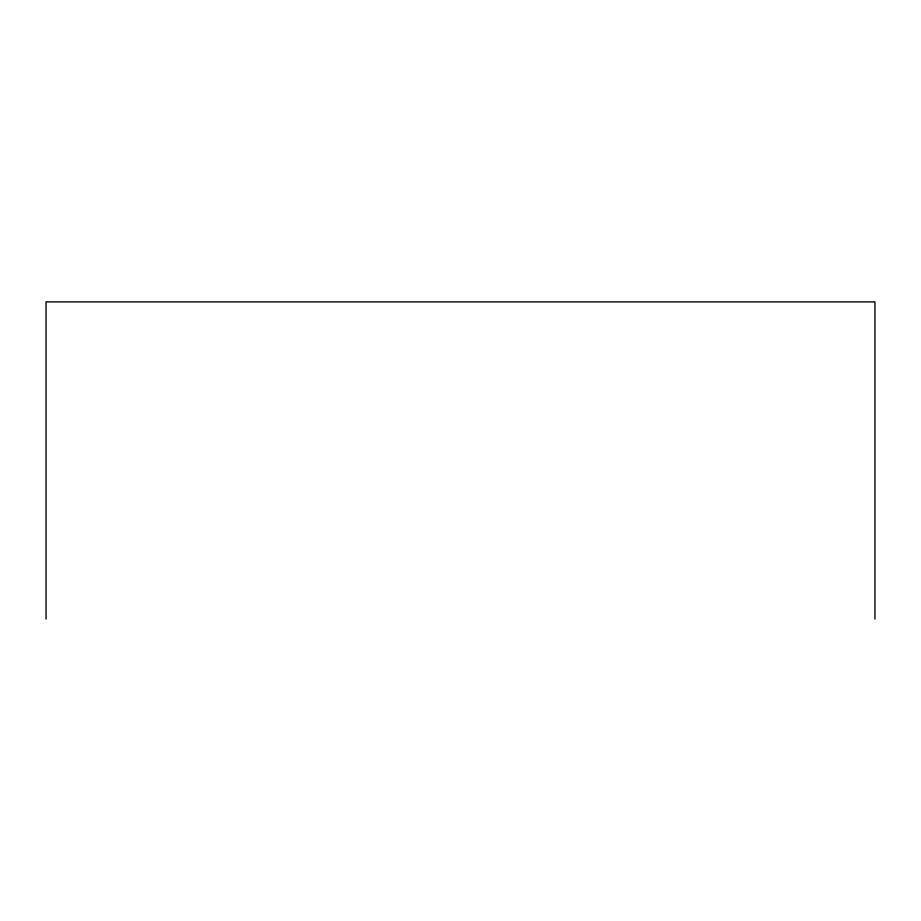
<?xml version="1.0" encoding="UTF-8"?>
<svg xmlns="http://www.w3.org/2000/svg" width="921" height="921" viewBox="0 0 921 921"><rect width="100%" height="100%" fill="white"/><g stroke="black" fill="none" stroke-linecap="round" stroke-linejoin="round"><path stroke-width="1.38" d="M874.95 619.119L874.95 301.881L46.05 301.881L46.05 619.119"/></g></svg>
